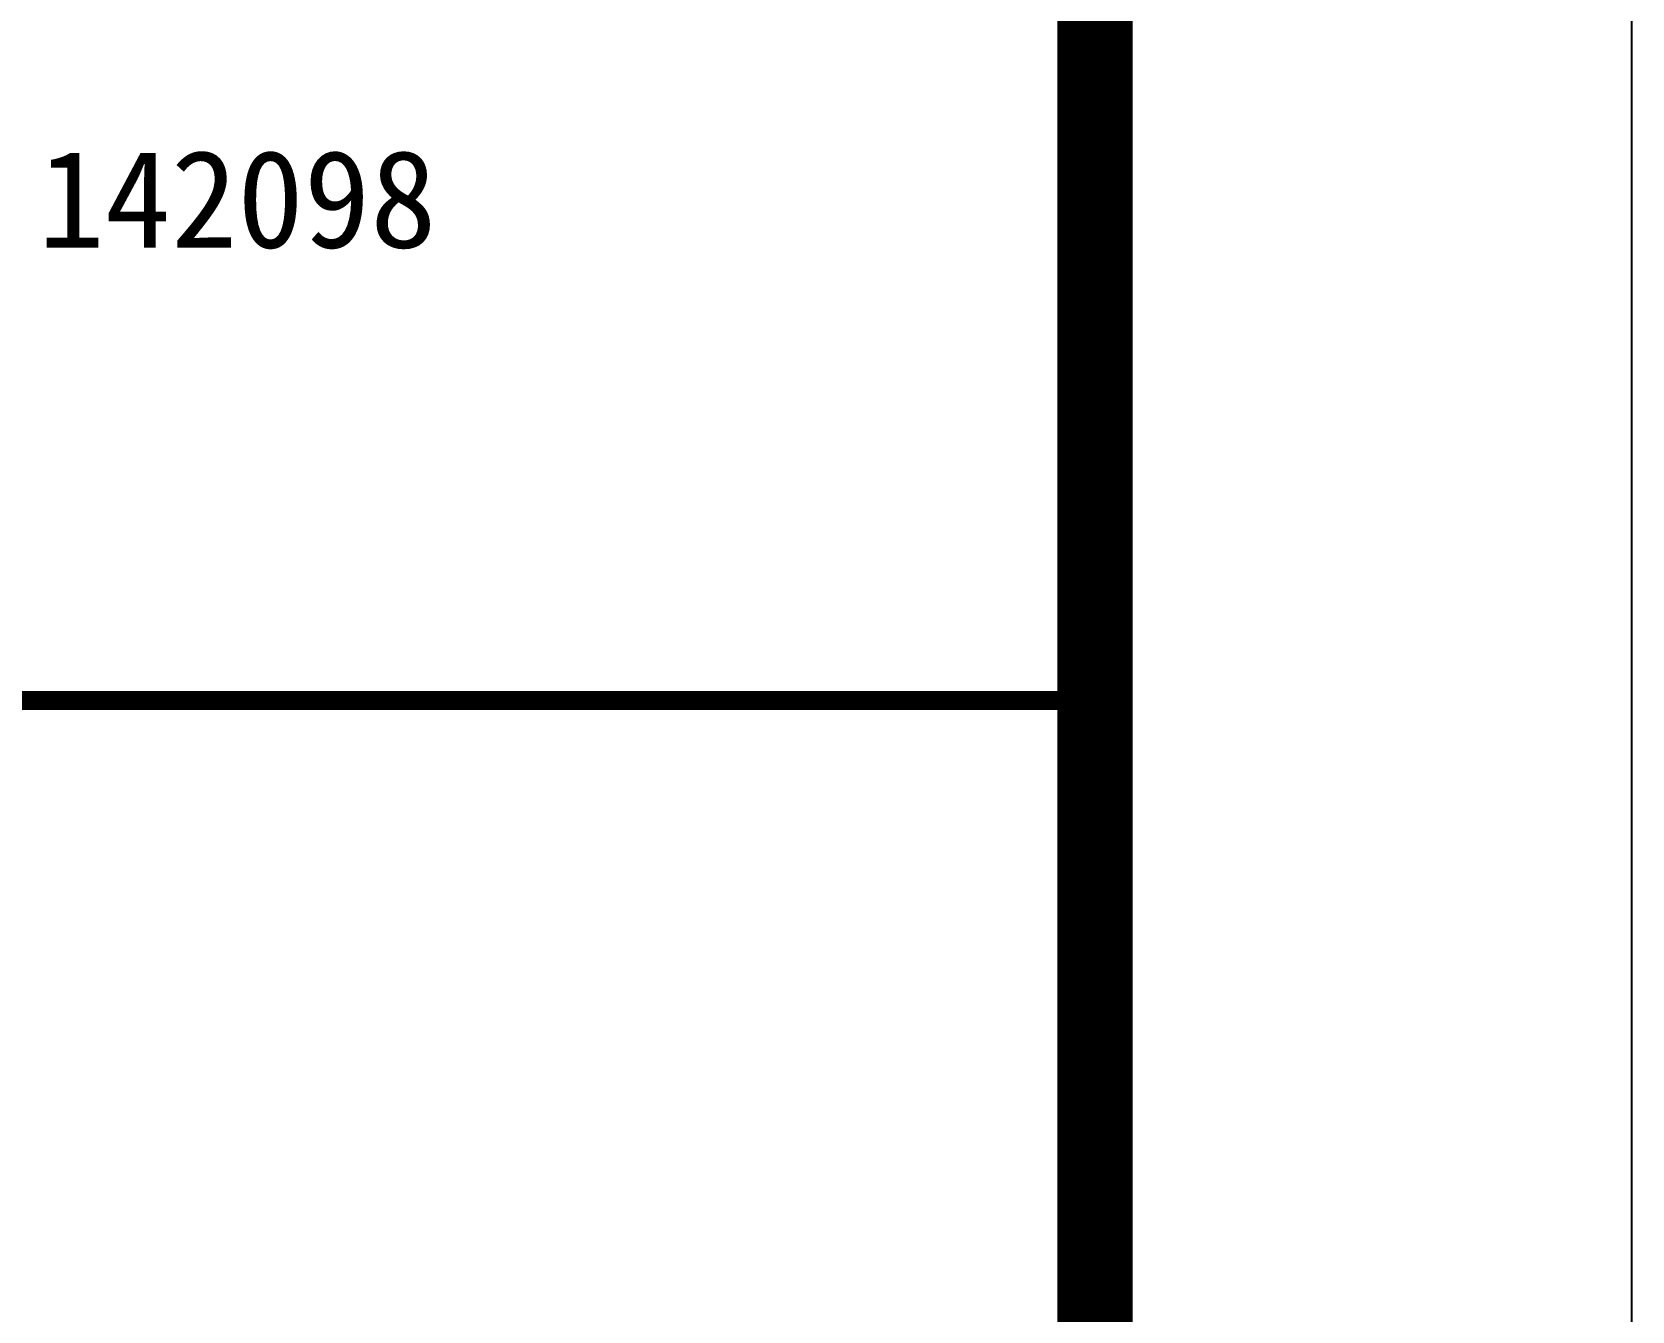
# Model space of a CAD drawing. Extents: x -138012 to 2129925, y -311560 to 0.
# Drawn here: x 1932929 to 1935909, y -147626 to -145244 of the extents above; entities that cross this region are included whole.
import ezdxf

# ---------------------------------------------------------------- set-up
doc = ezdxf.new("R2010")
doc.units = 0
doc.header["$LTSCALE"] = 1000
doc.header["$MEASUREMENT"] = 0
doc.layers.add('TEXT', color=7, linetype='CONTINUOUS')
doc.layers.add('图框', color=4, linetype='CONTINUOUS')
doc.styles.add('iIcon2', font='')
doc.styles.get('iIcon2').set_extended_font_data('SimSun')

# ---------------------------------------------------------------- blocks, each defined once
blk = doc.blocks.new('564563')
at = {"layer": '图框', "const_width": 140}
blk.add_lwpolyline([(196066.7836258814, -136041.4486648225), (189566.7836258814, -136041.4486648225), (189566.7836258813, -193441.4486648225), (196066.7836258813, -193441.4486648225)], close=True, dxfattribs=at)
at = {"layer": '图框', "const_width": 35}
blk.add_lwpolyline([(189566.7836258815, -144941.4290691692), (196066.7836258815, -144941.4290691692)], dxfattribs=at)
at = {"layer": '图框', "style": 'iIcon2'}
blk.add_text('城乡规划编制证书编号 乙【浙】城规编 142098', height=181.8, dxfattribs=at).set_placement((189635.5949508378, -144098.231926637))

msp = doc.modelspace()

# ---------------------------------------------------------------- linework, layer by layer
at = {"layer": '图框'}
for points in [[(1851808.841534904, -195988.7212095631), (1935908.841534904, -195988.7212095631), (1935908.841534904, -136588.7212095629), (1851808.841534904, -136588.7212095629)], [(1851808.842773769, -195988.7209197478), (1935908.842773769, -195988.7209197478), (1935908.842773769, -136588.7209197478), (1851808.842773769, -136588.7209197478)]]:
    msp.add_lwpolyline(points, close=True, dxfattribs=at)
for points, const_width in [([(1854308.842773769, -137588.7209197478), (1934908.842773769, -137588.7209197478), (1934908.842773769, -194988.7209197478), (1854308.842773769, -194988.7209197478)], 140), ([(1934908.841534904, -194988.7212095631), (1934908.841534904, -137588.7212095629), (1854308.841534904, -137588.7212095629), (1854308.841534904, -194988.7212095631)], 100)]:
    msp.add_lwpolyline(points, close=True, dxfattribs=dict(at, const_width=const_width))

# ---------------------------------------------------------------- block references
at = {"layer": 'TEXT'}
msp.add_blockref('564563', (1738842.057909023, -1547.272254925221), dxfattribs=at)

doc.saveas('drawing.dxf')
